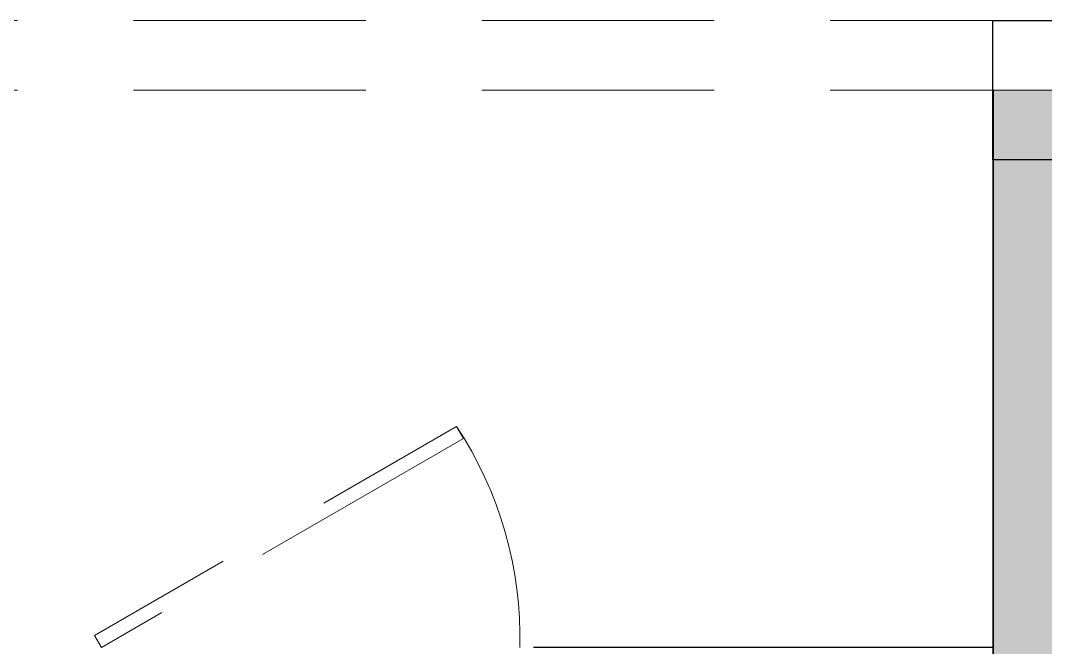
# Model space of a CAD drawing. Header units: metres. Extents: x 149 to 429, y -3 to 162.
# Drawn here: x 362.819 to 365.025, y 82.696 to 84.046 of the extents above; entities that cross this region are included whole.
import ezdxf

# ---------------------------------------------------------------- set-up
doc = ezdxf.new("R2010")
doc.units = ezdxf.units.M
doc.linetypes.add('IMPORT-Dashed _3_', pattern=[0.75, 0.5, -0.25])
doc.layers.add('1053_ARQ_BASE_MATADOURO_dwg', color=7, linetype='Continuous', lineweight=5, true_color=0x767676)
for name, color, linetype, lineweight in [('A-ESTRUTURA', 7, 'Continuous', 30), ('A-PAREDE', 7, 'Continuous', 30), ('A-WALL', 7, 'Continuous', 9), ('A_PROJEÇÃO', 7, 'IMPORT-Dashed _3_', 5)]:
    doc.layers.add(name, color=color, linetype=linetype, lineweight=lineweight)

# ---------------------------------------------------------------- blocks, each defined once
blk = doc.blocks.new('1053_ARQ_BASE_MATADOURO_dwg_arq geral tgov-4039641-TÉRREO 1_20 - Dependente 2')
at = {"layer": 'A-ESTRUTURA', "color": 253, "true_color": 0xaaaaaa, "flags": 128}
blk.add_lwpolyline([(28.2972, 0.8597), (28.4472, 0.8597), (28.4472, 0.5597), (28.2972, 0.5597)], close=True, dxfattribs=at)
at = {"layer": 'A-PAREDE', "color": 253, "true_color": 0xaaaaaa, "flags": 128}
blk.add_lwpolyline([(28.2972, 0.5597), (28.2972, -0.4903), (27.3082, -0.4903)], dxfattribs=at)
at = {"layer": 'A_PROJEÇÃO', "color": 253, "true_color": 0xaaaaaa}
for p, q in [((24.1972, 0.8597), (28.2972, 0.8597)), ((24.1972, 0.7097), (28.2972, 0.7097))]:
    blk.add_line(p, q, dxfattribs=at)
at = {"layer": 'A_PROJEÇÃO', "color": 253, "true_color": 0xaaaaaa, "flags": 128}
blk.add_lwpolyline([(27.1577, -0.0403), (26.3782, -0.4903), (26.3632, -0.4644), (27.1427, -0.0144)], close=True, dxfattribs=at)
at = {"layer": 'A_PROJEÇÃO', "color": 253, "true_color": 0xaaaaaa}
blk.add_arc((26.4555, -0.4682), 0.8235, 358.4562, 33.4419, dxfattribs=at)
blk = doc.blocks.new('1053_ARQ_BASE_MATADOURO_dwg-3625622-TÉRREO 1_20 - Dependente 2')
blk.add_blockref('1053_ARQ_BASE_MATADOURO_dwg_arq geral tgov-4039641-TÉRREO 1_20 - Dependente 2', (130.2098, 83.186))

msp = doc.modelspace()

# ---------------------------------------------------------------- hatches: boundary and pattern name
at = {"layer": 'A-WALL', "true_color": 0xffd4aa, "transparency": 33554483}
h = msp.add_hatch(color=41, dxfattribs=at)
h.paths.add_polyline_path([(365.062, 80.5957), (365.062, 83.8957), (364.9135, 83.8957), (364.9135, 80.5957)])
h.paths.add_polyline_path([(364.9763, 80.6052), (364.9513, 80.6157), (364.9605, 82.3487), (364.9763, 82.3385), (364.9763, 80.6423)])

# ---------------------------------------------------------------- linework, layer by layer
at = {"layer": 'A-WALL', "color": 253, "true_color": 0xaaaaaa}
for p, q in [((364.912, 83.8957), (364.912, 80.5957)), ((364.9135, 83.8957), (364.9135, 80.5942))]:
    msp.add_line(p, q, dxfattribs=at)
at = {"layer": 'A-WALL', "color": 253, "true_color": 0xbbb2aa}
msp.add_line((364.912, 83.8957), (365.062, 83.8957), dxfattribs=at)

# ---------------------------------------------------------------- block references
at = {"layer": '1053_ARQ_BASE_MATADOURO_dwg', "color": 253, "true_color": 0xaaaaaa}
msp.add_blockref('1053_ARQ_BASE_MATADOURO_dwg-3625622-TÉRREO 1_20 - Dependente 2', (206.405, 0), dxfattribs=at)

doc.saveas('drawing.dxf')
